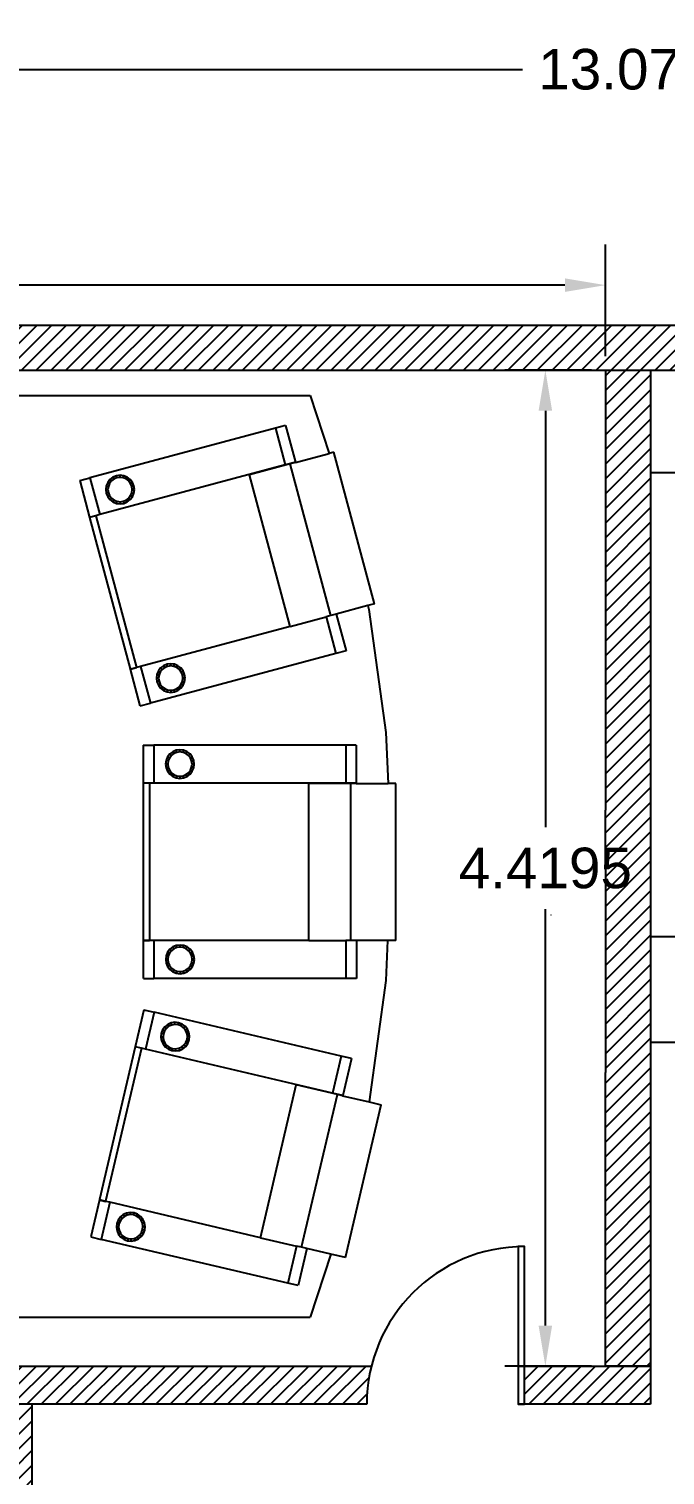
# Model space of a CAD drawing. Header units: inches. Extents: x 36.2 to 74.1, y 18.2 to 51.9.
# Drawn here: x 44.89 to 47.72, y 27.25 to 33.67 of the extents above; entities that cross this region are included whole.
import ezdxf

# ---------------------------------------------------------------- set-up
doc = ezdxf.new("R2010")
doc.units = ezdxf.units.IN
doc.header["$MEASUREMENT"] = 0
doc.layers.add('Doors', color=12, linetype='Continuous')
doc.styles.get("Standard").update_dxf_attribs({"font": 'arial.ttf'})
doc.dimstyles.get("Standard").update_dxf_attribs({"dimtxt": 0.18, "dimasz": 0.18, "dimexe": 0.18, "dimexo": 0.0625, "dimgap": 0.09, "dimtad": 0, "dimtih": 1, "dimtoh": 1, "dimdec": 4, "dimzin": 0, "dimdsep": 46, "dimtxsty": 'Standard', "dimcen": 0.09, "dimadec": 0, "dimazin": 0, "dimtfac": 1, "dimtdec": 4, "dimtofl": 0, "dimtmove": 0, "dimatfit": 3, "dimfxl": 1, "dimtolj": 1, "dimtzin": 0, "dimarcsym": 0})

# ---------------------------------------------------------------- blocks, each defined once
blk = doc.blocks.new('*D2')
at = {"color": 0, "lineweight": -2, "transparency": 16777216}
for p, q in [((41.0722, 32.4161), (41.0722, 33.6684)), ((54.1424, 32.4161), (54.1424, 33.6684)), ((41.2522, 33.4884), (47.0831, 33.4884)), ((53.9624, 33.4884), (48.1314, 33.4884))]:
    blk.add_line(p, q, dxfattribs=at)
at = {"color": 0, "transparency": 16777216}
for points in [[(41.2522, 33.5184), (41.2522, 33.4584), (41.0722, 33.4884)], [(53.9624, 33.5184), (53.9624, 33.4584), (54.1424, 33.4884)]]:
    blk.add_solid(points, dxfattribs=at)
at = {"layer": 'Defpoints', "color": 0, "transparency": 16777216}
for p in [(54.1424, 33.4884), (41.0722, 32.3536), (54.1424, 32.3536)]:
    blk.add_point(p, dxfattribs=at)
at = {"color": 0, "transparency": 16777216, "insert": (47.6073, 33.4884), "char_height": 0.18, "attachment_point": 5}
blk.add_mtext('\\A1;13.0702', dxfattribs=at)
blk = doc.blocks.new('*D9')
at = {"color": 0, "lineweight": -2, "transparency": 16777216}
for p, q in [((47.3887, 32.1536), (47.0045, 32.1536)), ((47.1845, 31.9736), (47.1845, 30.1257)), ((47.1845, 27.9141), (47.1845, 29.7619)), ((47.3887, 27.7341), (47.0045, 27.7341))]:
    blk.add_line(p, q, dxfattribs=at)
at = {"color": 0, "transparency": 16777216}
for points in [[(47.1545, 31.9736), (47.2145, 31.9736), (47.1845, 32.1536)], [(47.1545, 27.9141), (47.2145, 27.9141), (47.1845, 27.7341)]]:
    blk.add_solid(points, dxfattribs=at)
at = {"layer": 'Defpoints', "color": 0, "transparency": 16777216}
for p in [(47.4512, 32.1536), (47.1845, 27.7341), (47.4512, 27.7341)]:
    blk.add_point(p, dxfattribs=at)
at = {"color": 0, "transparency": 16777216, "insert": (47.1845, 29.9438), "char_height": 0.18, "attachment_point": 5}
blk.add_mtext('\\A1;4.4195', dxfattribs=at)
blk = doc.blocks.new('*D10')
at = {"color": 0, "lineweight": -2, "transparency": 16777216}
for p, q in [((41.2722, 32.2161), (41.2722, 32.7114)), ((47.4512, 32.2161), (47.4512, 32.7114)), ((41.4522, 32.5314), (43.8979, 32.5314)), ((47.2712, 32.5314), (44.8255, 32.5314))]:
    blk.add_line(p, q, dxfattribs=at)
at = {"color": 0, "transparency": 16777216}
for points in [[(41.4522, 32.5614), (41.4522, 32.5014), (41.2722, 32.5314)], [(47.2712, 32.5614), (47.2712, 32.5014), (47.4512, 32.5314)]]:
    blk.add_solid(points, dxfattribs=at)
at = {"layer": 'Defpoints', "color": 0, "transparency": 16777216}
for p in [(47.4512, 32.5314), (41.2722, 32.1536), (47.4512, 32.1536)]:
    blk.add_point(p, dxfattribs=at)
at = {"color": 0, "transparency": 16777216, "insert": (44.3617, 32.5314), "char_height": 0.18, "attachment_point": 5}
blk.add_mtext('\\A1;6.1790', dxfattribs=at)

msp = doc.modelspace()

# ---------------------------------------------------------------- hatches: boundary and pattern name
h = msp.add_hatch()
h.set_pattern_fill('ANSI31', color=256, scale=0.37)
h.set_pattern_definition([(45, (0.5055, -1.34268), (-0.03270369, 0.03270369), [])])
h.paths.add_polyline_path([(44.90512, 25.97303), (46.1318, 25.97303), (46.1318, 26.17303), (44.90512, 26.17303), (44.90512, 26.53611), (44.70512, 26.53611), (44.70512, 26.46538), (44.70512, 24.2072), (44.10841, 24.2072), (44.10841, 24.01027), (46.2611, 24.01027), (46.2611, 24.2072), (44.90512, 24.2072)])
h.paths.add_polyline_path([(41.27217, 25.58221), (41.27217, 26.56551), (41.07217, 26.56551), (41.07217, 25.37208), (41.07217, 24.01027), (41.27217, 24.01027), (42.98865, 24.01027), (42.98865, 24.2072), (41.27217, 24.2072)])
h.paths.add_polyline_path([(48.4773, 32.3536), (42.99613, 32.3536), (41.07217, 32.3536), (41.07217, 32.1536), (44.70512, 32.1536), (45.26986, 32.1536), (47.45122, 32.1536), (48.01596, 32.1536), (48.4773, 32.1536)])
h.paths.add_polyline_path([(52.52352, 32.3536), (49.639, 32.3536), (49.639, 32.1536), (51.19888, 32.1536), (51.19888, 29.44158), (51.15515, 29.44158), (51.15515, 29.44226), (51.19795, 29.44226), (51.42235, 29.44226), (51.42235, 32.1536), (52.52352, 32.1536)])
h.paths.add_polyline_path([(54.14235, 32.3536), (53.33504, 32.3536), (53.33504, 32.1536), (54.14235, 32.1536)])
h.paths.add_polyline_path([(54.14235, 32.1536), (53.94235, 32.1536), (53.94235, 31.50607), (54.14235, 31.50607)])
h.paths.add_polyline_path([(54.14235, 30.89954), (53.94235, 30.89954), (53.94235, 29.44226), (52.21356, 29.44226), (52.21356, 29.29216), (53.94235, 29.29216), (54.14235, 29.29216), (54.14235, 29.44226)])
h.paths.add_polyline_path([(47.71298, 26.17303), (46.80352, 26.17303), (46.80352, 25.97303), (46.8318, 25.97303), (47.269, 25.97303), (47.269, 24.2072), (46.89947, 24.2072), (46.89947, 24.01027), (48.76877, 24.01027), (48.76877, 24.2072), (47.50939, 24.2072), (47.50939, 25.97303), (47.71298, 25.97303)])
h.paths.add_polyline_path([(47.65122, 30.14783), (47.65122, 32.1536), (47.45122, 32.1536), (47.45122, 30.20168), (47.45122, 30.05533), (47.45122, 29.94783), (47.45122, 29.03671), (47.45122, 27.73408), (47.65122, 27.73408), (47.65122, 29.03671)], flags=17)
h.paths.add_polyline_path([(44.90512, 27.565), (44.70512, 27.565), (44.70512, 27.20783), (44.90512, 27.20783)])
h.paths.add_polyline_path([(50.89469, 24.01027), (50.89469, 24.2072), (50.39774, 24.2072), (50.39774, 25.97303), (50.39774, 26.17303), (48.3847, 26.17303), (48.3847, 25.97303), (50.19774, 25.97303), (50.19774, 24.2072), (49.65678, 24.2072), (49.65678, 24.01027)])
h.paths.add_polyline_path([(51.59469, 24.2072), (51.59469, 24.01027), (53.94235, 24.01027), (53.94235, 24.2072)])
at = {"layer": 'Doors'}
h = msp.add_hatch(dxfattribs=at)
h.set_pattern_fill('ANSI31', color=0, scale=0.36)
h.set_pattern_definition([(45, (0.5055, 2.088256), (-0.031819805, 0.031819805), [])])
h.paths.add_polyline_path([(41.27217, 32.1536), (41.07217, 32.1536), (41.07217, 28.58219), (41.07217, 27.88219), (41.07217, 27.26551), (41.27217, 27.26551), (41.27217, 27.565), (44.70512, 27.565), (46.39178, 27.565, -0.0610618), (46.4125, 27.73408), (44.70512, 27.73408), (41.27217, 27.73521), (41.27217, 27.88219), (41.27217, 28.58219), (41.27217, 31.9536)])
h.paths.add_polyline_path([(47.65122, 27.565), (47.65122, 27.73408), (47.45122, 27.73408), (47.09178, 27.73408), (47.09178, 27.565)])

# ---------------------------------------------------------------- linework, layer by layer
for p, q in [((47.65122, 32.1536), (47.65122, 31.9536)), ((44.51842, 32.04116), (46.13981, 32.04116)), ((46.13981, 32.04116), (46.22479, 31.78434)), ((45.98629, 31.89652), (45.16301, 31.67592)), ((46.03142, 31.90861), (45.98629, 31.89652)), ((45.98629, 31.89652), (46.03, 31.73342)), ((46.03142, 31.90861), (46.07512, 31.74551)), ((46.07544, 31.74432), (46.22479, 31.78434)), ((46.24544, 31.78987), (46.22479, 31.78434)), ((46.42571, 31.11709), (46.24544, 31.78987)), ((46.03, 31.73342), (45.20671, 31.51282)), ((46.05233, 31.73813), (45.87157, 31.68969)), ((46.07512, 31.74551), (46.03, 31.73342)), ((46.07544, 31.74432), (46.05233, 31.73813)), ((46.23261, 31.06535), (46.05233, 31.73813)), ((46.07512, 31.74551), (46.07544, 31.74432)), ((45.11789, 31.66383), (45.16301, 31.67592)), ((45.11789, 31.66383), (45.16159, 31.50073)), ((45.16301, 31.67592), (45.20671, 31.51282)), ((45.23538, 31.64085), (45.23321, 31.62438)), ((45.24174, 31.6562), (45.23538, 31.64085)), ((45.24475, 31.63834), (45.23538, 31.64085)), ((45.25185, 31.66938), (45.24174, 31.6562)), ((45.25014, 31.65135), (45.24174, 31.6562)), ((45.25014, 31.65135), (45.24475, 31.63834)), ((45.25871, 31.66252), (45.25014, 31.65135)), ((45.26503, 31.6795), (45.25185, 31.66938)), ((45.25871, 31.66252), (45.25185, 31.66938)), ((45.26988, 31.67109), (45.25871, 31.66252)), ((45.28038, 31.68586), (45.26503, 31.6795)), ((45.26988, 31.67109), (45.26503, 31.6795)), ((45.28289, 31.67648), (45.26988, 31.67109)), ((45.29685, 31.68802), (45.28038, 31.68586)), ((45.28289, 31.67648), (45.28038, 31.68586)), ((45.29685, 31.67832), (45.28289, 31.67648)), ((45.31333, 31.68586), (45.29685, 31.68802)), ((45.29685, 31.67832), (45.29685, 31.68802)), ((45.31081, 31.67648), (45.29685, 31.67832)), ((45.31081, 31.67648), (45.31333, 31.68586)), ((45.32382, 31.67109), (45.31081, 31.67648)), ((45.32867, 31.6795), (45.31333, 31.68586)), ((45.32382, 31.67109), (45.32867, 31.6795)), ((45.33499, 31.66252), (45.32382, 31.67109)), ((45.34186, 31.66938), (45.32867, 31.6795)), ((45.33499, 31.66252), (45.34186, 31.66938)), ((45.34357, 31.65135), (45.33499, 31.66252)), ((45.35197, 31.6562), (45.34186, 31.66938)), ((45.34357, 31.65135), (45.35197, 31.6562)), ((45.34895, 31.63834), (45.34357, 31.65135)), ((45.34895, 31.63834), (45.35833, 31.64085)), ((45.35833, 31.64085), (45.35197, 31.6562)), ((45.3605, 31.62438), (45.35833, 31.64085)), ((46.05184, 31.01691), (45.87157, 31.68969)), ((47.65122, 31.70049), (50.81186, 31.70049)), ((45.23321, 31.62438), (45.23538, 31.60791)), ((45.24291, 31.62438), (45.23321, 31.62438)), ((45.24475, 31.61042), (45.23538, 31.60791)), ((45.23538, 31.60791), (45.24174, 31.59256)), ((45.25014, 31.59741), (45.24174, 31.59256)), ((45.24174, 31.59256), (45.25185, 31.57938)), ((45.24475, 31.63834), (45.24291, 31.62438)), ((45.24291, 31.62438), (45.24475, 31.61042)), ((45.24475, 31.61042), (45.25014, 31.59741)), ((45.25014, 31.59741), (45.25871, 31.58624)), ((45.25871, 31.58624), (45.25185, 31.57938)), ((45.25185, 31.57938), (45.26503, 31.56926)), ((45.25871, 31.58624), (45.26988, 31.57767)), ((45.26988, 31.57767), (45.26503, 31.56926)), ((45.26988, 31.57767), (45.28289, 31.57228)), ((45.31081, 31.57228), (45.32382, 31.57767)), ((45.32382, 31.57767), (45.33499, 31.58624)), ((45.32867, 31.56926), (45.32382, 31.57767)), ((45.32867, 31.56926), (45.34186, 31.57938)), ((45.33499, 31.58624), (45.34357, 31.59741)), ((45.33499, 31.58624), (45.34186, 31.57938)), ((45.34186, 31.57938), (45.35197, 31.59256)), ((45.34357, 31.59741), (45.34895, 31.61042)), ((45.34357, 31.59741), (45.35197, 31.59256)), ((45.35079, 31.62438), (45.34895, 31.63834)), ((45.34895, 31.61042), (45.35079, 31.62438)), ((45.34895, 31.61042), (45.35833, 31.60791)), ((45.35079, 31.62438), (45.3605, 31.62438)), ((45.35197, 31.59256), (45.35833, 31.60791)), ((45.35833, 31.60791), (45.3605, 31.62438)), ((45.20671, 31.51282), (45.18877, 31.50802)), ((45.26503, 31.56926), (45.28038, 31.56291)), ((45.28289, 31.57228), (45.28038, 31.56291)), ((45.28038, 31.56291), (45.29685, 31.56074)), ((45.28289, 31.57228), (45.29685, 31.57044)), ((45.29685, 31.57044), (45.31081, 31.57228)), ((45.29685, 31.57044), (45.29685, 31.56074)), ((45.29685, 31.56074), (45.31333, 31.56291)), ((45.31081, 31.57228), (45.31333, 31.56291)), ((45.31333, 31.56291), (45.32867, 31.56926)), ((45.18877, 31.50802), (45.16159, 31.50073)), ((45.16159, 31.50073), (45.34186, 30.82795)), ((45.18877, 31.50802), (45.36904, 30.83523)), ((46.23261, 31.06535), (46.2111, 31.05958)), ((46.25622, 31.07167), (46.23261, 31.06535)), ((46.39689, 31.10937), (46.25622, 31.07167)), ((46.25622, 31.07167), (46.29992, 30.90857)), ((46.42571, 31.11709), (46.39689, 31.10937)), ((46.39689, 31.10937), (46.40085, 31.09235)), ((46.40085, 31.09235), (46.47605, 30.54662)), ((46.05184, 31.01691), (45.38781, 30.83898)), ((46.05184, 31.01691), (46.2111, 31.05958)), ((46.2111, 31.05958), (46.2548, 30.89648)), ((46.2548, 30.89648), (45.43151, 30.67588)), ((46.29992, 30.90857), (46.2548, 30.89648)), ((45.34186, 30.82795), (45.36904, 30.83523)), ((45.34186, 30.82795), (45.34218, 30.82676)), ((45.34218, 30.82676), (45.34269, 30.82689)), ((45.34269, 30.82689), (45.36936, 30.83404)), ((45.38639, 30.66379), (45.34269, 30.82689)), ((45.36904, 30.83523), (45.36936, 30.83404)), ((45.38781, 30.83898), (45.36936, 30.83404)), ((45.38781, 30.83898), (45.43151, 30.67588)), ((45.46654, 30.81926), (45.46018, 30.80391)), ((45.47665, 30.83244), (45.46654, 30.81926)), ((45.47494, 30.81441), (45.46654, 30.81926)), ((45.47494, 30.81441), (45.46955, 30.8014)), ((45.48351, 30.82558), (45.47494, 30.81441)), ((45.48983, 30.84256), (45.47665, 30.83244)), ((45.48351, 30.82558), (45.47665, 30.83244)), ((45.49469, 30.83415), (45.48351, 30.82558)), ((45.50518, 30.84892), (45.48983, 30.84256)), ((45.49469, 30.83415), (45.48983, 30.84256)), ((45.50769, 30.83954), (45.49469, 30.83415)), ((45.52165, 30.85109), (45.50518, 30.84892)), ((45.50769, 30.83954), (45.50518, 30.84892)), ((45.52165, 30.84138), (45.50769, 30.83954)), ((45.52165, 30.84138), (45.52165, 30.85109)), ((45.53813, 30.84892), (45.52165, 30.85109)), ((45.53562, 30.83954), (45.52165, 30.84138)), ((45.53562, 30.83954), (45.53813, 30.84892)), ((45.54862, 30.83415), (45.53562, 30.83954)), ((45.55348, 30.84256), (45.53813, 30.84892)), ((45.54862, 30.83415), (45.55348, 30.84256)), ((45.5598, 30.82558), (45.54862, 30.83415)), ((45.56666, 30.83244), (45.55348, 30.84256)), ((45.5598, 30.82558), (45.56666, 30.83244)), ((45.56837, 30.81441), (45.5598, 30.82558)), ((45.57677, 30.81926), (45.56666, 30.83244)), ((45.56837, 30.81441), (45.57677, 30.81926)), ((45.57376, 30.8014), (45.56837, 30.81441)), ((45.58313, 30.80391), (45.57677, 30.81926)), ((45.46018, 30.80391), (45.45801, 30.78744)), ((45.45801, 30.78744), (45.46018, 30.77097)), ((45.46772, 30.78744), (45.45801, 30.78744)), ((45.46955, 30.8014), (45.46018, 30.80391)), ((45.46955, 30.77348), (45.46018, 30.77097)), ((45.46018, 30.77097), (45.46654, 30.75562)), ((45.47494, 30.76047), (45.46654, 30.75562)), ((45.46654, 30.75562), (45.47665, 30.74244)), ((45.46955, 30.8014), (45.46772, 30.78744)), ((45.46772, 30.78744), (45.46955, 30.77348)), ((45.46955, 30.77348), (45.47494, 30.76047)), ((45.47494, 30.76047), (45.48351, 30.7493)), ((45.48351, 30.7493), (45.47665, 30.74244)), ((45.47665, 30.74244), (45.48983, 30.73233)), ((45.48351, 30.7493), (45.49469, 30.74073)), ((45.49469, 30.74073), (45.48983, 30.73233)), ((45.49469, 30.74073), (45.50769, 30.73534)), ((45.53562, 30.73534), (45.54862, 30.74073)), ((45.54862, 30.74073), (45.5598, 30.7493)), ((45.55348, 30.73233), (45.54862, 30.74073)), ((45.55348, 30.73233), (45.56666, 30.74244)), ((45.5598, 30.7493), (45.56837, 30.76047)), ((45.5598, 30.7493), (45.56666, 30.74244)), ((45.56666, 30.74244), (45.57677, 30.75562)), ((45.56837, 30.76047), (45.57376, 30.77348)), ((45.56837, 30.76047), (45.57677, 30.75562)), ((45.57376, 30.8014), (45.58313, 30.80391)), ((45.57559, 30.78744), (45.57376, 30.8014)), ((45.57376, 30.77348), (45.57559, 30.78744)), ((45.57376, 30.77348), (45.58313, 30.77097)), ((45.57559, 30.78744), (45.5853, 30.78744)), ((45.57677, 30.75562), (45.58313, 30.77097)), ((45.5853, 30.78744), (45.58313, 30.80391)), ((45.58313, 30.77097), (45.5853, 30.78744)), ((45.48983, 30.73233), (45.50518, 30.72597)), ((45.50769, 30.73534), (45.50518, 30.72597)), ((45.50518, 30.72597), (45.52165, 30.7238)), ((45.50769, 30.73534), (45.52165, 30.7335)), ((45.52165, 30.7335), (45.53562, 30.73534)), ((45.52165, 30.7335), (45.52165, 30.7238)), ((45.52165, 30.7238), (45.53813, 30.72597)), ((45.53562, 30.73534), (45.53813, 30.72597)), ((45.53813, 30.72597), (45.55348, 30.73233)), ((45.38639, 30.66379), (45.43151, 30.67588)), ((45.39961, 30.49022), (45.39961, 30.32137)), ((45.39961, 30.49022), (45.44632, 30.49022)), ((46.29865, 30.49022), (45.44632, 30.49022)), ((45.44632, 30.49022), (45.44632, 30.32137)), ((46.29865, 30.49022), (46.29865, 30.32137)), ((46.34536, 30.49022), (46.29865, 30.49022)), ((46.34536, 30.49022), (46.34536, 30.32137)), ((46.47605, 30.54662), (46.4864, 30.32013)), ((45.50079, 30.42227), (45.49862, 30.40579)), ((45.50715, 30.43762), (45.50079, 30.42227)), ((45.51016, 30.41975), (45.50079, 30.42227)), ((45.51726, 30.4508), (45.50715, 30.43762)), ((45.51555, 30.43276), (45.50715, 30.43762)), ((45.51016, 30.41975), (45.50833, 30.40579)), ((45.51555, 30.43276), (45.51016, 30.41975)), ((45.52412, 30.44393), (45.51555, 30.43276)), ((45.53044, 30.46091), (45.51726, 30.4508)), ((45.52412, 30.44393), (45.51726, 30.4508)), ((45.5353, 30.45251), (45.52412, 30.44393)), ((45.54579, 30.46727), (45.53044, 30.46091)), ((45.5353, 30.45251), (45.53044, 30.46091)), ((45.5483, 30.45789), (45.5353, 30.45251)), ((45.56226, 30.46944), (45.54579, 30.46727)), ((45.5483, 30.45789), (45.54579, 30.46727)), ((45.56226, 30.45973), (45.5483, 30.45789)), ((45.57874, 30.46727), (45.56226, 30.46944)), ((45.56226, 30.45973), (45.56226, 30.46944)), ((45.57623, 30.45789), (45.56226, 30.45973)), ((45.57623, 30.45789), (45.57874, 30.46727)), ((45.58923, 30.45251), (45.57623, 30.45789)), ((45.59409, 30.46091), (45.57874, 30.46727)), ((45.58923, 30.45251), (45.59409, 30.46091)), ((45.60041, 30.44393), (45.58923, 30.45251)), ((45.60727, 30.4508), (45.59409, 30.46091)), ((45.60041, 30.44393), (45.60727, 30.4508)), ((45.60898, 30.43276), (45.60041, 30.44393)), ((45.61738, 30.43762), (45.60727, 30.4508)), ((45.60898, 30.43276), (45.61738, 30.43762)), ((45.61437, 30.41975), (45.60898, 30.43276)), ((45.61437, 30.41975), (45.62374, 30.42227)), ((45.6162, 30.40579), (45.61437, 30.41975)), ((45.62374, 30.42227), (45.61738, 30.43762)), ((45.62591, 30.40579), (45.62374, 30.42227)), ((45.49862, 30.40579), (45.50079, 30.38932)), ((45.50833, 30.40579), (45.49862, 30.40579)), ((45.51016, 30.39183), (45.50079, 30.38932)), ((45.50079, 30.38932), (45.50715, 30.37397)), ((45.51555, 30.37882), (45.50715, 30.37397)), ((45.50715, 30.37397), (45.51726, 30.36079)), ((45.50833, 30.40579), (45.51016, 30.39183)), ((45.51016, 30.39183), (45.51555, 30.37882)), ((45.51555, 30.37882), (45.52412, 30.36765)), ((45.52412, 30.36765), (45.51726, 30.36079)), ((45.51726, 30.36079), (45.53044, 30.35068)), ((45.52412, 30.36765), (45.5353, 30.35908)), ((45.5353, 30.35908), (45.53044, 30.35068)), ((45.5353, 30.35908), (45.5483, 30.35369)), ((45.57623, 30.35369), (45.58923, 30.35908)), ((45.58923, 30.35908), (45.60041, 30.36765)), ((45.58923, 30.35908), (45.59409, 30.35068)), ((45.59409, 30.35068), (45.60727, 30.36079)), ((45.60041, 30.36765), (45.60898, 30.37882)), ((45.60041, 30.36765), (45.60727, 30.36079)), ((45.60727, 30.36079), (45.61738, 30.37397)), ((45.60898, 30.37882), (45.61437, 30.39183)), ((45.60898, 30.37882), (45.61738, 30.37397)), ((45.61437, 30.39183), (45.6162, 30.40579)), ((45.61437, 30.39183), (45.62374, 30.38932)), ((45.6162, 30.40579), (45.62591, 30.40579)), ((45.61738, 30.37397), (45.62374, 30.38932)), ((45.62374, 30.38932), (45.62591, 30.40579)), ((45.39961, 30.32137), (45.39961, 29.62485)), ((45.42775, 30.32137), (45.39961, 30.32137)), ((45.42775, 30.32137), (45.42775, 29.62485)), ((45.44632, 30.32137), (45.42775, 30.32137)), ((46.29865, 30.32137), (45.44632, 30.32137)), ((45.53044, 30.35068), (45.54579, 30.34432)), ((45.5483, 30.35369), (45.54579, 30.34432)), ((45.54579, 30.34432), (45.56226, 30.34215)), ((45.5483, 30.35369), (45.56226, 30.35186)), ((45.56226, 30.35186), (45.57623, 30.35369)), ((45.56226, 30.35186), (45.56226, 30.34215)), ((45.56226, 30.34215), (45.57874, 30.34432)), ((45.57874, 30.34432), (45.57623, 30.35369)), ((45.57874, 30.34432), (45.59409, 30.35068)), ((46.1343, 29.62362), (46.1343, 30.32013)), ((46.32144, 30.32013), (46.1343, 30.32013)), ((46.34536, 30.32137), (46.29865, 30.32137)), ((46.32144, 29.62362), (46.32144, 30.32013)), ((46.34536, 30.32013), (46.32144, 30.32013)), ((46.34536, 30.32137), (46.34536, 30.32013)), ((46.34536, 30.32013), (46.4864, 30.32013)), ((46.52136, 30.32013), (46.4864, 30.32013)), ((46.52136, 29.62362), (46.52136, 30.32013)), ((47.45122, 30.05533), (47.45122, 30.20168)), ((47.45122, 29.94783), (47.45122, 30.05533)), ((45.39961, 29.62485), (45.39961, 29.62362)), ((45.39961, 29.62485), (45.42775, 29.62485)), ((45.39961, 29.62362), (45.40013, 29.62362)), ((45.40013, 29.62362), (45.42775, 29.62362)), ((45.40013, 29.45476), (45.40013, 29.62362)), ((45.42775, 29.62485), (45.42775, 29.62362)), ((45.44685, 29.62362), (45.42775, 29.62362)), ((45.44685, 29.62362), (45.44685, 29.45476)), ((46.1343, 29.62362), (45.44685, 29.62362)), ((45.53097, 29.59431), (45.51779, 29.58419)), ((45.53582, 29.5859), (45.52465, 29.57733)), ((45.54632, 29.60066), (45.53097, 29.59431)), ((45.53582, 29.5859), (45.53097, 29.59431)), ((45.54883, 29.59129), (45.53582, 29.5859)), ((45.56279, 29.60283), (45.54632, 29.60066)), ((45.54883, 29.59129), (45.54632, 29.60066)), ((45.56279, 29.59313), (45.54883, 29.59129)), ((45.57926, 29.60066), (45.56279, 29.60283)), ((45.56279, 29.59313), (45.56279, 29.60283)), ((45.57675, 29.59129), (45.56279, 29.59313)), ((45.57675, 29.59129), (45.57926, 29.60066)), ((45.58976, 29.5859), (45.57675, 29.59129)), ((45.59461, 29.59431), (45.57926, 29.60066)), ((45.58976, 29.5859), (45.59461, 29.59431)), ((45.60093, 29.57733), (45.58976, 29.5859)), ((45.60779, 29.58419), (45.59461, 29.59431)), ((46.1343, 29.62362), (46.29917, 29.62362)), ((46.29917, 29.62362), (46.29917, 29.45476)), ((46.32144, 29.62362), (46.29917, 29.62362)), ((46.34589, 29.62362), (46.32144, 29.62362)), ((46.34589, 29.62362), (46.34589, 29.45476)), ((46.48416, 29.62362), (46.34589, 29.62362)), ((46.48416, 29.62362), (46.47605, 29.44599)), ((46.52136, 29.62362), (46.48416, 29.62362)), ((47.65122, 29.64115), (50.10898, 29.64115)), ((45.50132, 29.55566), (45.49915, 29.53919)), ((45.49915, 29.53919), (45.50132, 29.52272)), ((45.50885, 29.53919), (45.49915, 29.53919)), ((45.50767, 29.57101), (45.50132, 29.55566)), ((45.51069, 29.55315), (45.50132, 29.55566)), ((45.51069, 29.52523), (45.50132, 29.52272)), ((45.50132, 29.52272), (45.50767, 29.50737)), ((45.51779, 29.58419), (45.50767, 29.57101)), ((45.51608, 29.56616), (45.50767, 29.57101)), ((45.51069, 29.55315), (45.50885, 29.53919)), ((45.50885, 29.53919), (45.51069, 29.52523)), ((45.51608, 29.56616), (45.51069, 29.55315)), ((45.51069, 29.52523), (45.51608, 29.51222)), ((45.52465, 29.57733), (45.51608, 29.56616)), ((45.52465, 29.57733), (45.51779, 29.58419)), ((45.60093, 29.57733), (45.60779, 29.58419)), ((45.6095, 29.56616), (45.60093, 29.57733)), ((45.61791, 29.57101), (45.60779, 29.58419)), ((45.6095, 29.56616), (45.61791, 29.57101)), ((45.61489, 29.55315), (45.6095, 29.56616)), ((45.6095, 29.51222), (45.61489, 29.52523)), ((45.61489, 29.55315), (45.62427, 29.55566)), ((45.61673, 29.53919), (45.61489, 29.55315)), ((45.61489, 29.52523), (45.61673, 29.53919)), ((45.61489, 29.52523), (45.62427, 29.52272)), ((45.61673, 29.53919), (45.62643, 29.53919)), ((45.62427, 29.55566), (45.61791, 29.57101)), ((45.61791, 29.50737), (45.62427, 29.52272)), ((45.62643, 29.53919), (45.62427, 29.55566)), ((45.62427, 29.52272), (45.62643, 29.53919)), ((45.51608, 29.51222), (45.50767, 29.50737)), ((45.50767, 29.50737), (45.51779, 29.49419)), ((45.51608, 29.51222), (45.52465, 29.50105)), ((45.52465, 29.50105), (45.51779, 29.49419)), ((45.51779, 29.49419), (45.53097, 29.48407)), ((45.52465, 29.50105), (45.53582, 29.49248)), ((45.53582, 29.49248), (45.53097, 29.48407)), ((45.53097, 29.48407), (45.54632, 29.47771)), ((45.53582, 29.49248), (45.54883, 29.48709)), ((45.54883, 29.48709), (45.54632, 29.47771)), ((45.54632, 29.47771), (45.56279, 29.47555)), ((45.54883, 29.48709), (45.56279, 29.48525)), ((45.56279, 29.48525), (45.57675, 29.48709)), ((45.56279, 29.48525), (45.56279, 29.47555)), ((45.56279, 29.47555), (45.57926, 29.47771)), ((45.57675, 29.48709), (45.58976, 29.49248)), ((45.57926, 29.47771), (45.57675, 29.48709)), ((45.57926, 29.47771), (45.59461, 29.48407)), ((45.58976, 29.49248), (45.60093, 29.50105)), ((45.58976, 29.49248), (45.59461, 29.48407)), ((45.59461, 29.48407), (45.60779, 29.49419)), ((45.60093, 29.50105), (45.6095, 29.51222)), ((45.60093, 29.50105), (45.60779, 29.49419)), ((45.60779, 29.49419), (45.61791, 29.50737)), ((45.6095, 29.51222), (45.61791, 29.50737)), ((45.40013, 29.45476), (45.44685, 29.45476)), ((46.29917, 29.45476), (45.44685, 29.45476)), ((46.34589, 29.45476), (46.29917, 29.45476)), ((46.47605, 29.44599), (46.40173, 28.90666)), ((45.40259, 29.31571), (45.36403, 29.15132)), ((45.40259, 29.31571), (45.44807, 29.30504)), ((45.44807, 29.30504), (45.40951, 29.14065)), ((46.27788, 29.11041), (45.44807, 29.30504)), ((45.47971, 29.2109), (45.47806, 29.19437)), ((45.48558, 29.22645), (45.47971, 29.2109)), ((45.48916, 29.20869), (45.47971, 29.2109)), ((45.49528, 29.23994), (45.48558, 29.22645)), ((45.49413, 29.22186), (45.48558, 29.22645)), ((45.48916, 29.20869), (45.48776, 29.19468)), ((45.49413, 29.22186), (45.48916, 29.20869)), ((45.50235, 29.2333), (45.49413, 29.22186)), ((45.50813, 29.25046), (45.49528, 29.23994)), ((45.50235, 29.2333), (45.49528, 29.23994)), ((45.51325, 29.24221), (45.50235, 29.2333)), ((45.52328, 29.2573), (45.50813, 29.25046)), ((45.51325, 29.24221), (45.50813, 29.25046)), ((45.52608, 29.24801), (45.51325, 29.24221)), ((45.53967, 29.25998), (45.52328, 29.2573)), ((45.52608, 29.24801), (45.52328, 29.2573)), ((45.53998, 29.25028), (45.52608, 29.24801)), ((45.5562, 29.25833), (45.53967, 29.25998)), ((45.53998, 29.25028), (45.53967, 29.25998)), ((45.55399, 29.24889), (45.53998, 29.25028)), ((45.55399, 29.24889), (45.5562, 29.25833)), ((45.56716, 29.24391), (45.55399, 29.24889)), ((45.57175, 29.25246), (45.5562, 29.25833)), ((45.56716, 29.24391), (45.57175, 29.25246)), ((45.57859, 29.23569), (45.56716, 29.24391)), ((45.58524, 29.24277), (45.57175, 29.25246)), ((45.57859, 29.23569), (45.58524, 29.24277)), ((45.58751, 29.22479), (45.57859, 29.23569)), ((45.59576, 29.22991), (45.58524, 29.24277)), ((45.58751, 29.22479), (45.59576, 29.22991)), ((45.59331, 29.21196), (45.58751, 29.22479)), ((45.59331, 29.21196), (45.6026, 29.21477)), ((45.59558, 29.19807), (45.59331, 29.21196)), ((45.6026, 29.21477), (45.59576, 29.22991)), ((45.60528, 29.19837), (45.6026, 29.21477)), ((45.36403, 29.15132), (45.20498, 28.47321)), ((45.39143, 29.14489), (45.23238, 28.46678)), ((45.39143, 29.14489), (45.36403, 29.15132)), ((45.40951, 29.14065), (45.39143, 29.14489)), ((46.23932, 28.94602), (45.40951, 29.14065)), ((45.48776, 29.19468), (45.47806, 29.19437)), ((45.47806, 29.19437), (45.48074, 29.17798)), ((45.49003, 29.18078), (45.48074, 29.17798)), ((45.48074, 29.17798), (45.48758, 29.16283)), ((45.49583, 29.16795), (45.48758, 29.16283)), ((45.48758, 29.16283), (45.4981, 29.14998)), ((45.48776, 29.19468), (45.49003, 29.18078)), ((45.49003, 29.18078), (45.49583, 29.16795)), ((45.49583, 29.16795), (45.50475, 29.15705)), ((45.50475, 29.15705), (45.4981, 29.14998)), ((45.4981, 29.14998), (45.5116, 29.14028)), ((45.50475, 29.15705), (45.51618, 29.14883)), ((45.51618, 29.14883), (45.5116, 29.14028)), ((45.5116, 29.14028), (45.52714, 29.13441)), ((45.51618, 29.14883), (45.52935, 29.14386)), ((45.52935, 29.14386), (45.52714, 29.13441)), ((45.52935, 29.14386), (45.54337, 29.14246)), ((45.54337, 29.14246), (45.55726, 29.14473)), ((45.54367, 29.13276), (45.54337, 29.14246)), ((45.55726, 29.14473), (45.57009, 29.15053)), ((45.55726, 29.14473), (45.56007, 29.13544)), ((45.56007, 29.13544), (45.57521, 29.14228)), ((45.57009, 29.15053), (45.58099, 29.15945)), ((45.57009, 29.15053), (45.57521, 29.14228)), ((45.57521, 29.14228), (45.58806, 29.1528)), ((45.58099, 29.15945), (45.58921, 29.17088)), ((45.58099, 29.15945), (45.58806, 29.1528)), ((45.58806, 29.1528), (45.59776, 29.1663)), ((45.58921, 29.17088), (45.59418, 29.18405)), ((45.58921, 29.17088), (45.59776, 29.1663)), ((45.59418, 29.18405), (45.59558, 29.19807)), ((45.59418, 29.18405), (45.60363, 29.18184)), ((45.59558, 29.19807), (45.60528, 29.19837)), ((45.59776, 29.1663), (45.60363, 29.18184)), ((45.60363, 29.18184), (45.60528, 29.19837)), ((50.10898, 29.17097), (47.65122, 29.17097)), ((45.52714, 29.13441), (45.54367, 29.13276)), ((45.54367, 29.13276), (45.56007, 29.13544)), ((46.27788, 29.11041), (46.23932, 28.94602)), ((46.32336, 29.09975), (46.27788, 29.11041)), ((46.32336, 29.09975), (46.2848, 28.93535)), ((45.91998, 28.30423), (46.07903, 28.98235)), ((46.26123, 28.93961), (46.07903, 28.98235)), ((46.2848, 28.93535), (46.23932, 28.94602)), ((46.10218, 28.2615), (46.26123, 28.93961)), ((46.28452, 28.93415), (46.26123, 28.93961)), ((46.2848, 28.93535), (46.28452, 28.93415)), ((46.28452, 28.93415), (46.40173, 28.90666)), ((46.29681, 28.21585), (46.45586, 28.89396)), ((46.40173, 28.90666), (46.45586, 28.89396)), ((45.20521, 28.47188), (45.16665, 28.30749)), ((45.20498, 28.47321), (45.2047, 28.472)), ((45.2047, 28.472), (45.20521, 28.47188)), ((45.20498, 28.47321), (45.23238, 28.46678)), ((45.20521, 28.47188), (45.2321, 28.46558)), ((45.25069, 28.46121), (45.21214, 28.29682)), ((45.23238, 28.46678), (45.2321, 28.46558)), ((45.25069, 28.46121), (45.2321, 28.46558)), ((45.91998, 28.30423), (45.25069, 28.46121)), ((45.28233, 28.36708), (45.28068, 28.35054)), ((45.2882, 28.38262), (45.28233, 28.36708)), ((45.29178, 28.36486), (45.28233, 28.36708)), ((45.2979, 28.39611), (45.2882, 28.38262)), ((45.29676, 28.37803), (45.2882, 28.38262)), ((45.29676, 28.37803), (45.29178, 28.36486)), ((45.30497, 28.38947), (45.29676, 28.37803)), ((45.31076, 28.40663), (45.2979, 28.39611)), ((45.30497, 28.38947), (45.2979, 28.39611)), ((45.31587, 28.39839), (45.30497, 28.38947)), ((45.3259, 28.41347), (45.31076, 28.40663)), ((45.31587, 28.39839), (45.31076, 28.40663)), ((45.3287, 28.40418), (45.31587, 28.39839)), ((45.34229, 28.41616), (45.3259, 28.41347)), ((45.3287, 28.40418), (45.3259, 28.41347)), ((45.3426, 28.40646), (45.3287, 28.40418)), ((45.35883, 28.41451), (45.34229, 28.41616)), ((45.3426, 28.40646), (45.34229, 28.41616)), ((45.35661, 28.40506), (45.3426, 28.40646)), ((45.35661, 28.40506), (45.35883, 28.41451)), ((45.36978, 28.40008), (45.35661, 28.40506)), ((45.37437, 28.40863), (45.35883, 28.41451)), ((45.36978, 28.40008), (45.37437, 28.40863)), ((45.38122, 28.39186), (45.36978, 28.40008)), ((45.38786, 28.39894), (45.37437, 28.40863)), ((45.38122, 28.39186), (45.38786, 28.39894)), ((45.39014, 28.38097), (45.38122, 28.39186)), ((45.39838, 28.38608), (45.38786, 28.39894)), ((45.39014, 28.38097), (45.39838, 28.38608)), ((45.39593, 28.36813), (45.39014, 28.38097)), ((45.39593, 28.36813), (45.40522, 28.37094)), ((45.39821, 28.35424), (45.39593, 28.36813)), ((45.40522, 28.37094), (45.39838, 28.38608)), ((45.40791, 28.35454), (45.40522, 28.37094)), ((45.16665, 28.30749), (45.21214, 28.29682)), ((45.29038, 28.35085), (45.28068, 28.35054)), ((45.28068, 28.35054), (45.28337, 28.33415)), ((45.29266, 28.33695), (45.28337, 28.33415)), ((45.28337, 28.33415), (45.2902, 28.31901)), ((45.29845, 28.32412), (45.2902, 28.31901)), ((45.2902, 28.31901), (45.30073, 28.30615)), ((45.29178, 28.36486), (45.29038, 28.35085)), ((45.29038, 28.35085), (45.29266, 28.33695)), ((45.29266, 28.33695), (45.29845, 28.32412)), ((45.29845, 28.32412), (45.30737, 28.31322)), ((45.30737, 28.31322), (45.30073, 28.30615)), ((45.30073, 28.30615), (45.31422, 28.29645)), ((45.30737, 28.31322), (45.3188, 28.30501)), ((45.3188, 28.30501), (45.31422, 28.29645)), ((45.3188, 28.30501), (45.33198, 28.30003)), ((45.35988, 28.30091), (45.37272, 28.3067)), ((45.37272, 28.3067), (45.38361, 28.31562)), ((45.37272, 28.3067), (45.37783, 28.29845)), ((45.37783, 28.29845), (45.39069, 28.30898)), ((45.38361, 28.31562), (45.39183, 28.32705)), ((45.38361, 28.31562), (45.39069, 28.30898)), ((45.39069, 28.30898), (45.40038, 28.32247)), ((45.39183, 28.32705), (45.39681, 28.34023)), ((45.39183, 28.32705), (45.40038, 28.32247)), ((45.39681, 28.34023), (45.39821, 28.35424)), ((45.39681, 28.34023), (45.40626, 28.33801)), ((45.39821, 28.35424), (45.40791, 28.35454)), ((45.40038, 28.32247), (45.40626, 28.33801)), ((45.40626, 28.33801), (45.40791, 28.35454)), ((45.91998, 28.30423), (46.0805, 28.26659)), ((46.04194, 28.10219), (45.21214, 28.29682)), ((45.31422, 28.29645), (45.32976, 28.29058)), ((45.33198, 28.30003), (45.32976, 28.29058)), ((45.32976, 28.29058), (45.34629, 28.28893)), ((45.33198, 28.30003), (45.34599, 28.29863)), ((45.34599, 28.29863), (45.35988, 28.30091)), ((45.34629, 28.28893), (45.34599, 28.29863)), ((45.34629, 28.28893), (45.36269, 28.29162)), ((45.35988, 28.30091), (45.36269, 28.29162)), ((45.36269, 28.29162), (45.37783, 28.29845)), ((46.0805, 28.26659), (46.04194, 28.10219)), ((46.10218, 28.2615), (46.0805, 28.26659)), ((46.12598, 28.25592), (46.08742, 28.09153)), ((46.12598, 28.25592), (46.10218, 28.2615)), ((46.2323, 28.23098), (46.12598, 28.25592)), ((46.2323, 28.23098), (46.13981, 27.95144)), ((46.29681, 28.21585), (46.2323, 28.23098)), ((46.08742, 28.09153), (46.04194, 28.10219)), ((44.51842, 27.95144), (46.13981, 27.95144)), ((47.65122, 27.73408), (47.65122, 27.565)), ((44.90512, 27.565), (44.90512, 27.20783))]:
    msp.add_line(p, q)
for points in [[(42.99613, 32.3536), (53.33504, 32.3536)], [(45.26889, 32.3536), (48.21596, 32.3536)], [(41.07217, 32.1536), (45.26986, 32.1536)], [(44.90416, 32.1536), (47.45122, 32.1536), (47.45122, 30.20168)], [(45.46889, 32.1536), (48.01596, 32.1536)], [(47.65122, 32.1536), (47.65122, 30.14783)], [(47.65122, 30.14783), (47.65122, 28.83767)], [(47.45122, 29.94783), (47.45122, 29.03671)], [(47.65122, 29.03671), (47.65122, 27.73408), (47.45122, 27.73408), (47.45122, 29.03671)], [(44.70512, 27.73408), (46.4125, 27.73408)], [(47.06349, 27.73408), (47.65122, 27.73408)], [(46.39178, 27.565), (44.70512, 27.565)], [(47.65122, 27.565), (47.06349, 27.565)]]:
    msp.add_lwpolyline(points)
msp.add_lwpolyline([(47.20894, 29.73671), (47.20894, 29.73614)], dxfattribs=at)
msp.add_lwpolyline([(47.09178, 27.565), (47.09178, 28.265), (47.06349, 28.265), (47.06349, 27.565)], close=True, dxfattribs=at)
msp.add_arc((47.09178, 27.565), 0.7, 90, 180, dxfattribs=at)

# ---------------------------------------------------------------- dimensions: what is measured, and where the dimension line sits
for base, p1, p2, picture, middle in [((54.14235, 33.48837), (41.07217, 32.3536), (54.14235, 32.3536), '*D2', (47.60726, 33.48837)), ((47.451218, 32.531391), (41.272175, 32.153603), (47.451218, 32.153603), '*D10', (44.361697, 32.531391))]:
    dim = msp.add_linear_dim(base=base, p1=p1, p2=p2, dimstyle='Standard')
    dim.commit()
    dim.dimension.update_dxf_attribs({"geometry": picture, "text_midpoint": middle})
dim = msp.add_linear_dim(base=(47.18451, 27.73408), p1=(47.45122, 32.1536), p2=(47.45122, 27.73408), angle=90, dimstyle='Standard')
dim.commit()
dim.dimension.update_dxf_attribs({"geometry": '*D9', "text_midpoint": (47.18451, 29.94384)})

doc.saveas('drawing.dxf')
